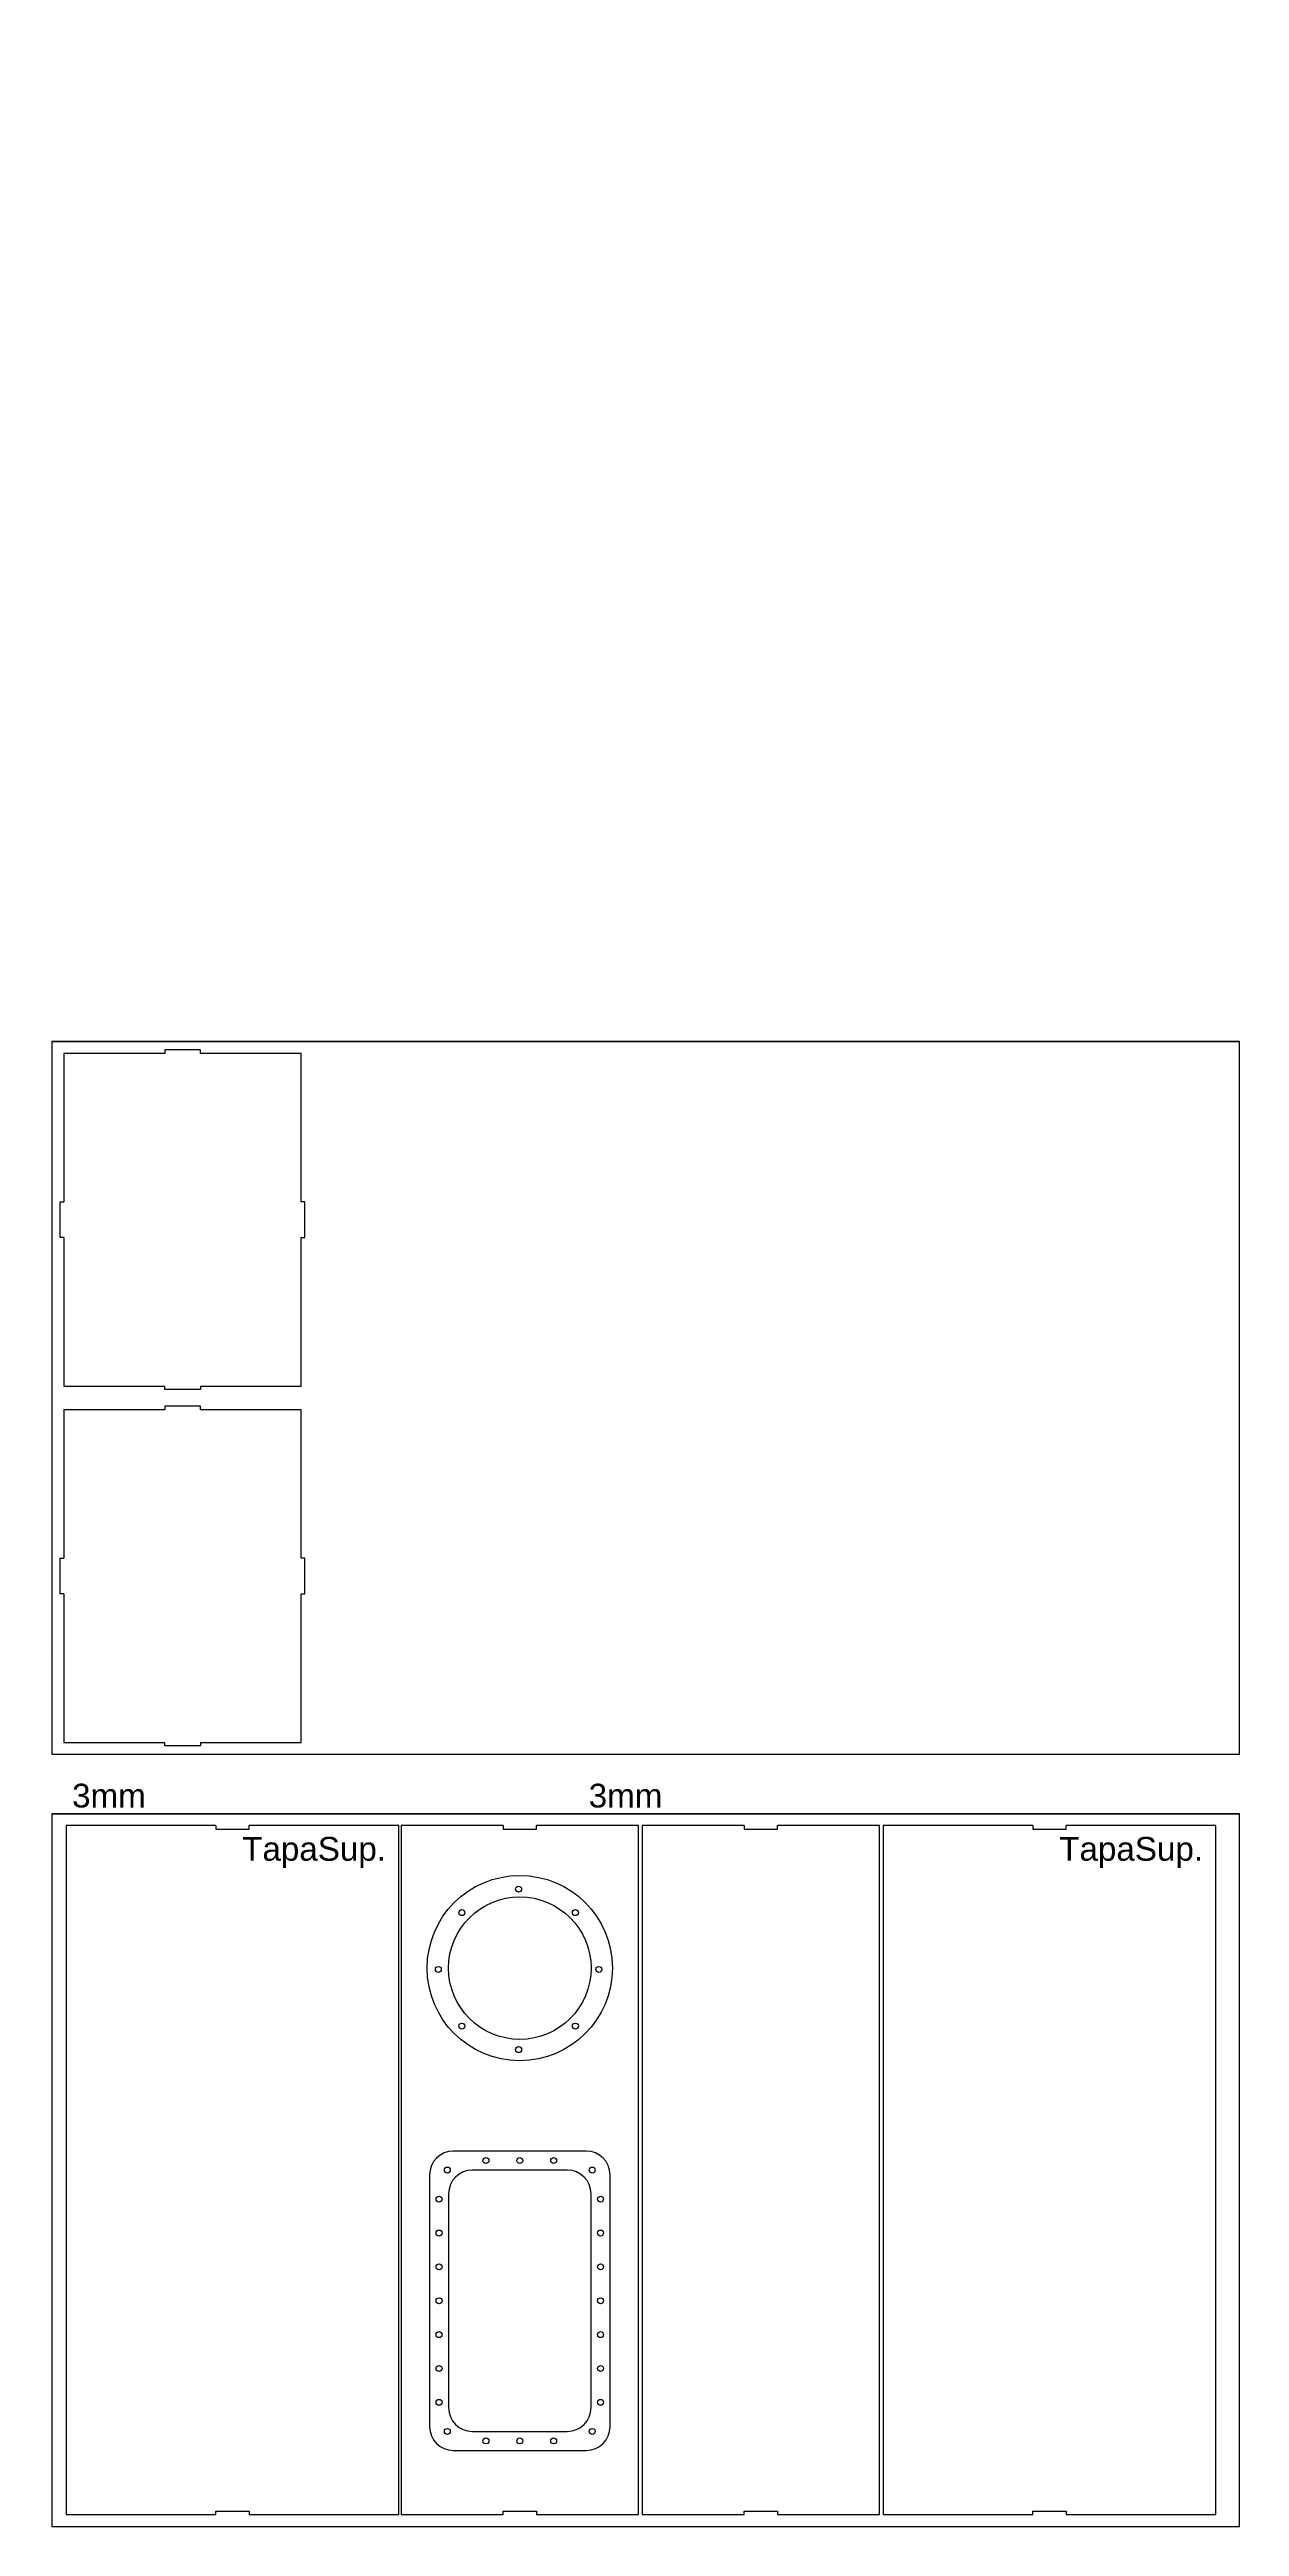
# Model space of a CAD drawing. Header units: millimetres. Extents: x -2 to 1000, y 0 to 2085.
import ezdxf

# ---------------------------------------------------------------- set-up
doc = ezdxf.new("R2010")
doc.units = ezdxf.units.MM
doc.layers.get('0').update_dxf_attribs({"lineweight": 25, "true_color": 0xffffff})
for name, color, linetype, lineweight, true_color in [('ParedFrontal', 30, 'Continuous', 25, 0xff7f00), ('PareDLateral', 3, 'Continuous', 25, 0x00ff00), ('Tapas', 1, 'Continuous', 25, 0xff0000), ('TapasTransp', 5, 'Continuous', 25, 0x0000ff)]:
    doc.layers.add(name, color=color, linetype=linetype, lineweight=lineweight, true_color=true_color)
doc.styles.add('textstyle0', font='')
doc.styles.add('textstyle1', font='')
doc.styles.add('textstyle2', font='')
doc.styles.add('textstyle3', font='')
doc.styles.get('textstyle0').set_extended_font_data('Arial')
doc.styles.get('textstyle1').set_extended_font_data('Arial')
doc.styles.get('textstyle2').set_extended_font_data('Arial')
doc.styles.get('textstyle3').set_extended_font_data('Arial')

msp = doc.modelspace()

# ---------------------------------------------------------------- linework, layer by layer
for p, q in [((-2, 2085), (-2, 2085)), ((1000, 1250), (0, 1250)), ((0, 1250), (0, 650)), ((0, 1250), (1000, 1250)), ((1000, 1250), (0, 1250)), ((1000, 650), (1000, 1250)), ((1000, 1250), (1000, 1250)), ((-2, 735), (-2, 735)), ((0, 650), (1000, 650)), ((1000, 600), (0, 600)), ((0, 600), (0, 0)), ((0, 600), (1000, 600)), ((1000, 600), (0, 600)), ((1000, 0), (1000, 600)), ((1000, 600), (1000, 600)), ((434, 300), (354, 300)), ((334, 280), (334, 100)), ((454, 100), (454, 280)), ((354, 80), (434, 80)), ((0, 0), (1000, 0))]:
    msp.add_line(p, q)
for centre, radius in [((394, 470), 60), ((393, 536.5), 2.5), ((345.2, 516.7), 2.5), ((440.8, 516.7), 2.5), ((325.4, 468.9), 2.5), ((460.6, 468.9), 2.5), ((345.2, 421.2), 2.5), ((440.8, 421.2), 2.5), ((393, 401.4), 2.5), ((333, 300), 2.5), ((333, 300), 2.5), ((365.5, 308), 2.5), ((394, 308), 2.5), ((394, 308), 2.5), ((394, 308), 2.5), ((422.5, 308), 2.5), ((422.5, 308), 2.5), ((422.5, 308), 2.5), ((455, 300), 2.5), ((455, 300), 2.5), ((455, 300), 2.5), ((326, 275.5), 2.5), ((326, 275.5), 2.5), ((462, 275.5), 2.5), ((462, 275.5), 2.5), ((326, 247), 2.5), ((326, 247), 2.5), ((326, 247), 2.5), ((326, 247), 2.5), ((462, 247), 2.5), ((462, 247), 2.5), ((462, 247), 2.5), ((462, 247), 2.5), ((326, 218.5), 2.5), ((326, 218.5), 2.5), ((326, 218.5), 2.5), ((462, 218.5), 2.5), ((462, 218.5), 2.5), ((462, 218.5), 2.5), ((326, 190), 2.5), ((326, 190), 2.5), ((462, 190), 2.5), ((462, 190), 2.5), ((326, 161.5), 2.5), ((326, 161.5), 2.5), ((326, 161.5), 2.5), ((462, 161.5), 2.5), ((462, 161.5), 2.5), ((462, 161.5), 2.5), ((326, 133), 2.5), ((326, 133), 2.5), ((326, 133), 2.5), ((326, 133), 2.5), ((462, 133), 2.5), ((462, 133), 2.5), ((462, 133), 2.5), ((462, 133), 2.5), ((326, 104.5), 2.5), ((326, 104.5), 2.5), ((462, 104.5), 2.5), ((462, 104.5), 2.5), ((333, 80), 2.5), ((365.5, 72), 2.5), ((365.5, 72), 2.5), ((394, 72), 2.5), ((394, 72), 2.5), ((422.5, 72), 2.5), ((422.5, 72), 2.5), ((455, 80), 2.5)]:
    msp.add_circle(centre, radius)
for centre, start, end in [((354, 280), 90, 180), ((434, 280), 0, 90), ((354, 100), 180, 270), ((434, 100), 270, 0)]:
    msp.add_arc(centre, 20, start, end)
at = {"layer": 'ParedFrontal'}
for p, q in [((380, 590), (294, 590)), ((294, 590), (294, 10)), ((380, 590), (380, 587)), ((380, 587), (408, 587)), ((494, 590), (408, 590)), ((408, 587), (408, 590)), ((494, 10), (494, 590)), ((583, 590), (497, 590)), ((497, 590), (497, 10)), ((583, 590), (583, 587)), ((583, 587), (611, 587)), ((697, 590), (611, 590)), ((611, 587), (611, 590)), ((697, 10), (697, 590)), ((294, 10), (380, 10)), ((380, 10), (380, 13)), ((380, 13), (408, 13)), ((408, 13), (408, 10)), ((408, 10), (494, 10)), ((497, 10), (583, 10)), ((583, 10), (583, 13)), ((583, 13), (611, 13)), ((611, 13), (611, 10)), ((611, 10), (697, 10))]:
    msp.add_line(p, q, dxfattribs=at)
at = {"layer": 'PareDLateral'}
for p, q in [((95, 1240), (10, 1240)), ((10, 1240), (10, 1115)), ((125, 1243), (95, 1243)), ((95, 1243), (95, 1240)), ((95, 1241.5), (95, 1241.5)), ((125, 1240), (125, 1243)), ((210, 1240), (125, 1240)), ((210, 1115), (210, 1240)), ((7, 1085), (7, 1115)), ((7, 1115), (10, 1115)), ((8.5, 1114.4), (8.5, 1114.4)), ((210, 1115), (210, 1115)), ((213, 1115), (210, 1115)), ((210, 1115), (210, 1115)), ((213, 1085), (213, 1115)), ((10, 1085), (7, 1085)), ((10, 1085), (10, 960)), ((210, 960), (210, 1085)), ((210, 1085), (213, 1085)), ((210, 1085), (210, 1085)), ((210, 1085), (210, 1085)), ((10, 960), (95, 960)), ((95, 957), (95, 960)), ((125, 960), (210, 960)), ((125, 960), (125, 957)), ((95, 940), (10, 940)), ((10, 940), (10, 815)), ((95, 958.5), (95, 958.5)), ((125, 957), (95, 957)), ((125, 943), (95, 943)), ((95, 943), (95, 940)), ((95, 941.5), (95, 941.5)), ((125, 940), (125, 943)), ((210, 940), (125, 940)), ((210, 815), (210, 940)), ((7, 785), (7, 815)), ((7, 815), (10, 815)), ((8.5, 814.4), (8.5, 814.4)), ((210, 815), (210, 815)), ((213, 815), (210, 815)), ((210, 815), (210, 815)), ((213, 785), (213, 815)), ((10, 785), (7, 785)), ((10, 785), (10, 660)), ((210, 660), (210, 785)), ((210, 785), (213, 785)), ((210, 785), (210, 785)), ((210, 785), (210, 785)), ((10, 660), (95, 660)), ((95, 657), (95, 660)), ((95, 658.5), (95, 658.5)), ((125, 657), (95, 657)), ((125, 660), (210, 660)), ((125, 660), (125, 657))]:
    msp.add_line(p, q, dxfattribs=at)
at = {"layer": 'Tapas'}
for p, q in [((138, 590), (12, 590)), ((12, 590), (12, 10)), ((138, 590), (138, 587)), ((138, 587), (166, 587)), ((292, 590), (166, 590)), ((166, 587), (166, 590)), ((292, 10), (292, 590)), ((826, 590), (700, 590)), ((700, 590), (700, 10)), ((826, 590), (826, 587)), ((826, 587), (854, 587)), ((980, 590), (854, 590)), ((854, 587), (854, 590)), ((980, 10), (980, 590)), ((12, 10), (138, 10)), ((138, 10), (138, 13)), ((138, 13), (166, 13)), ((166, 13), (166, 10)), ((166, 10), (292, 10)), ((700, 10), (826, 10)), ((826, 10), (826, 13)), ((826, 13), (854, 13)), ((854, 13), (854, 10)), ((854, 10), (980, 10))]:
    msp.add_line(p, q, dxfattribs=at)
at = {"layer": 'TapasTransp'}
for p, q in [((450, 316), (338, 316)), ((318, 296), (318, 84)), ((470, 84), (470, 296)), ((338, 64), (450, 64))]:
    msp.add_line(p, q, dxfattribs=at)
for centre, radius in [((394, 470), 78), ((393, 536.5), 2.5), ((345.2, 516.7), 2.5), ((440.8, 516.7), 2.5), ((325.4, 468.9), 2.5), ((460.6, 468.9), 2.5), ((345.2, 421.2), 2.5), ((440.8, 421.2), 2.5), ((393, 401.4), 2.5), ((333, 300), 2.5), ((333, 300), 2.5), ((365.5, 308), 2.5), ((394, 308), 2.5), ((394, 308), 2.5), ((394, 308), 2.5), ((422.5, 308), 2.5), ((422.5, 308), 2.5), ((422.5, 308), 2.5), ((455, 300), 2.5), ((455, 300), 2.5), ((455, 300), 2.5), ((326, 275.5), 2.5), ((326, 275.5), 2.5), ((462, 275.5), 2.5), ((462, 275.5), 2.5), ((326, 247), 2.5), ((326, 247), 2.5), ((326, 247), 2.5), ((326, 247), 2.5), ((462, 247), 2.5), ((462, 247), 2.5), ((462, 247), 2.5), ((462, 247), 2.5), ((326, 218.5), 2.5), ((326, 218.5), 2.5), ((326, 218.5), 2.5), ((462, 218.5), 2.5), ((462, 218.5), 2.5), ((462, 218.5), 2.5), ((326, 190), 2.5), ((326, 190), 2.5), ((462, 190), 2.5), ((462, 190), 2.5), ((326, 161.5), 2.5), ((326, 161.5), 2.5), ((326, 161.5), 2.5), ((462, 161.5), 2.5), ((462, 161.5), 2.5), ((462, 161.5), 2.5), ((326, 133), 2.5), ((326, 133), 2.5), ((326, 133), 2.5), ((326, 133), 2.5), ((462, 133), 2.5), ((462, 133), 2.5), ((462, 133), 2.5), ((462, 133), 2.5), ((326, 104.5), 2.5), ((326, 104.5), 2.5), ((462, 104.5), 2.5), ((462, 104.5), 2.5), ((333, 80), 2.5), ((365.5, 72), 2.5), ((365.5, 72), 2.5), ((394, 72), 2.5), ((394, 72), 2.5), ((422.5, 72), 2.5), ((422.5, 72), 2.5), ((455, 80), 2.5)]:
    msp.add_circle(centre, radius, dxfattribs=at)
for centre, start, end in [((338, 296), 90, 180), ((450, 296), 0, 90), ((338, 84), 180, 270), ((450, 84), 270, 0)]:
    msp.add_arc(centre, 20, start, end, dxfattribs=at)

# ---------------------------------------------------------------- texts
at = {"layer": 'Tapas', "char_height": 8, "attachment_point": 1}
for s, insert, style in [('\\H20;3mm\\P', (17, 625.2), 'textstyle1'), ('\\H20;3mm\\P', (452, 625.2), 'textstyle0'), ('\\H20;TapaSup.', (160.2, 580.4), 'textstyle3'), ('\\H20;TapaSup.', (848.2, 580.4), 'textstyle2')]:
    msp.add_mtext(s, dxfattribs=dict(at, insert=insert, style=style))

doc.saveas('drawing.dxf')
